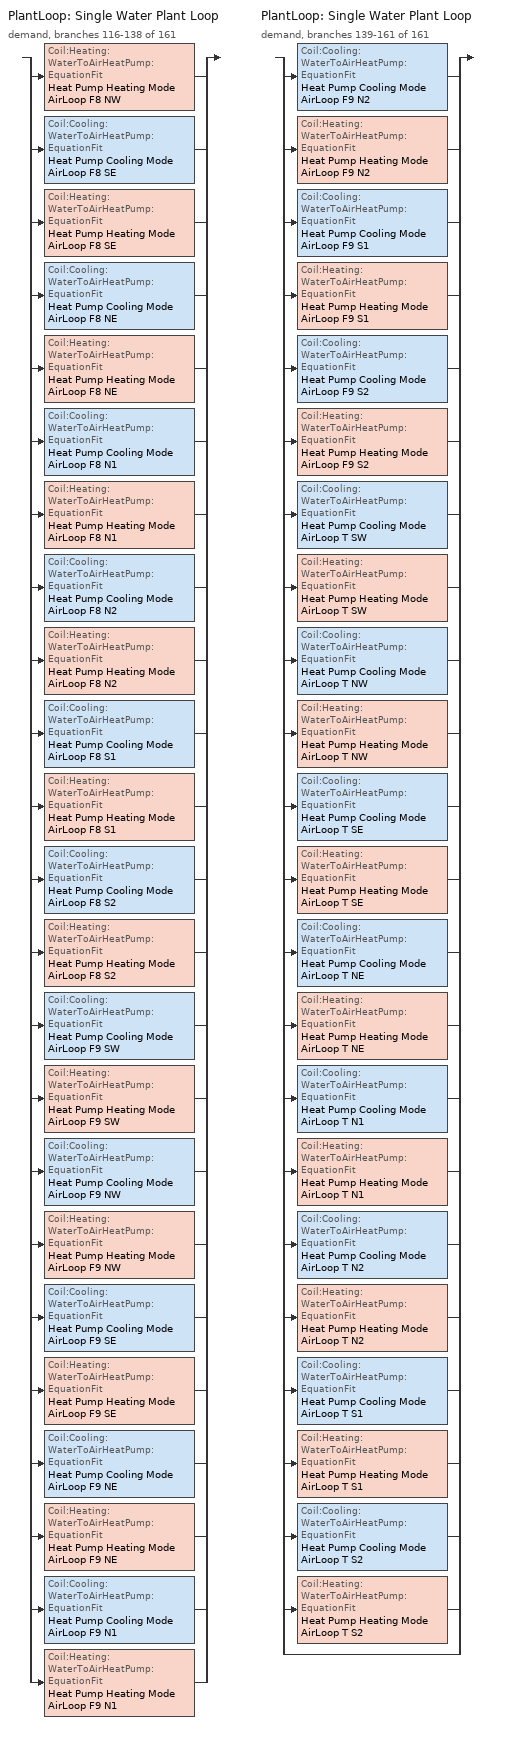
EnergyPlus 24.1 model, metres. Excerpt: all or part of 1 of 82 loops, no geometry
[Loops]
PlantLoop 'Single Water Plant Loop'
 demand, branches 116-138 of 161: split
  | Coil:Heating:WaterToAirHeatPump:EquationFit 'Heat Pump Heating Mode AirLoop F8 NW'
  | Coil:Cooling:WaterToAirHeatPump:EquationFit 'Heat Pump Cooling Mode AirLoop F8 SE'
  | Coil:Heating:WaterToAirHeatPump:EquationFit 'Heat Pump Heating Mode AirLoop F8 SE'
  | Coil:Cooling:WaterToAirHeatPump:EquationFit 'Heat Pump Cooling Mode AirLoop F8 NE'
  | Coil:Heating:WaterToAirHeatPump:EquationFit 'Heat Pump Heating Mode AirLoop F8 NE'
  | Coil:Cooling:WaterToAirHeatPump:EquationFit 'Heat Pump Cooling Mode AirLoop F8 N1'
  | Coil:Heating:WaterToAirHeatPump:EquationFit 'Heat Pump Heating Mode AirLoop F8 N1'
  | Coil:Cooling:WaterToAirHeatPump:EquationFit 'Heat Pump Cooling Mode AirLoop F8 N2'
  | Coil:Heating:WaterToAirHeatPump:EquationFit 'Heat Pump Heating Mode AirLoop F8 N2'
  | Coil:Cooling:WaterToAirHeatPump:EquationFit 'Heat Pump Cooling Mode AirLoop F8 S1'
  | Coil:Heating:WaterToAirHeatPump:EquationFit 'Heat Pump Heating Mode AirLoop F8 S1'
  | Coil:Cooling:WaterToAirHeatPump:EquationFit 'Heat Pump Cooling Mode AirLoop F8 S2'
  | Coil:Heating:WaterToAirHeatPump:EquationFit 'Heat Pump Heating Mode AirLoop F8 S2'
  | Coil:Cooling:WaterToAirHeatPump:EquationFit 'Heat Pump Cooling Mode AirLoop F9 SW'
  | Coil:Heating:WaterToAirHeatPump:EquationFit 'Heat Pump Heating Mode AirLoop F9 SW'
  | Coil:Cooling:WaterToAirHeatPump:EquationFit 'Heat Pump Cooling Mode AirLoop F9 NW'
  | Coil:Heating:WaterToAirHeatPump:EquationFit 'Heat Pump Heating Mode AirLoop F9 NW'
  | Coil:Cooling:WaterToAirHeatPump:EquationFit 'Heat Pump Cooling Mode AirLoop F9 SE'
  | Coil:Heating:WaterToAirHeatPump:EquationFit 'Heat Pump Heating Mode AirLoop F9 SE'
  | Coil:Cooling:WaterToAirHeatPump:EquationFit 'Heat Pump Cooling Mode AirLoop F9 NE'
  | Coil:Heating:WaterToAirHeatPump:EquationFit 'Heat Pump Heating Mode AirLoop F9 NE'
  | Coil:Cooling:WaterToAirHeatPump:EquationFit 'Heat Pump Cooling Mode AirLoop F9 N1'
  | Coil:Heating:WaterToAirHeatPump:EquationFit 'Heat Pump Heating Mode AirLoop F9 N1'
PlantLoop 'Single Water Plant Loop'
 demand, branches 139-161 of 161: split
  | Coil:Cooling:WaterToAirHeatPump:EquationFit 'Heat Pump Cooling Mode AirLoop F9 N2'
  | Coil:Heating:WaterToAirHeatPump:EquationFit 'Heat Pump Heating Mode AirLoop F9 N2'
  | Coil:Cooling:WaterToAirHeatPump:EquationFit 'Heat Pump Cooling Mode AirLoop F9 S1'
  | Coil:Heating:WaterToAirHeatPump:EquationFit 'Heat Pump Heating Mode AirLoop F9 S1'
  | Coil:Cooling:WaterToAirHeatPump:EquationFit 'Heat Pump Cooling Mode AirLoop F9 S2'
  | Coil:Heating:WaterToAirHeatPump:EquationFit 'Heat Pump Heating Mode AirLoop F9 S2'
  | Coil:Cooling:WaterToAirHeatPump:EquationFit 'Heat Pump Cooling Mode AirLoop T SW'
  | Coil:Heating:WaterToAirHeatPump:EquationFit 'Heat Pump Heating Mode AirLoop T SW'
  | Coil:Cooling:WaterToAirHeatPump:EquationFit 'Heat Pump Cooling Mode AirLoop T NW'
  | Coil:Heating:WaterToAirHeatPump:EquationFit 'Heat Pump Heating Mode AirLoop T NW'
  | Coil:Cooling:WaterToAirHeatPump:EquationFit 'Heat Pump Cooling Mode AirLoop T SE'
  | Coil:Heating:WaterToAirHeatPump:EquationFit 'Heat Pump Heating Mode AirLoop T SE'
  | Coil:Cooling:WaterToAirHeatPump:EquationFit 'Heat Pump Cooling Mode AirLoop T NE'
  | Coil:Heating:WaterToAirHeatPump:EquationFit 'Heat Pump Heating Mode AirLoop T NE'
  | Coil:Cooling:WaterToAirHeatPump:EquationFit 'Heat Pump Cooling Mode AirLoop T N1'
  | Coil:Heating:WaterToAirHeatPump:EquationFit 'Heat Pump Heating Mode AirLoop T N1'
  | Coil:Cooling:WaterToAirHeatPump:EquationFit 'Heat Pump Cooling Mode AirLoop T N2'
  | Coil:Heating:WaterToAirHeatPump:EquationFit 'Heat Pump Heating Mode AirLoop T N2'
  | Coil:Cooling:WaterToAirHeatPump:EquationFit 'Heat Pump Cooling Mode AirLoop T S1'
  | Coil:Heating:WaterToAirHeatPump:EquationFit 'Heat Pump Heating Mode AirLoop T S1'
  | Coil:Cooling:WaterToAirHeatPump:EquationFit 'Heat Pump Cooling Mode AirLoop T S2'
  | Coil:Heating:WaterToAirHeatPump:EquationFit 'Heat Pump Heating Mode AirLoop T S2'
  | bypass
[Coil:Cooling:WaterToAirHeatPump:EquationFit] Fan delay time=60; Gross rated cooling cop=4.19837; Gross rated sensible cooling capacity=Autosize; Gross rated total cooling capacity=Autosize; Latent capacity time constant=60; Maximum cycling rate=2.5; Nominal time for condensate removal to begin=0; Part load fraction correlation curve=HPACCOOLPLFFPLR; Rated air flow rate=Autosize; Rated entering air dry bulb temperature=27; Rated entering air wet bulb temperature=19; Rated entering water temperature=30; Rated water flow rate=Autosize; Ratio of initial moisture evaporation rate and steady state latent capacity=0
Name | Cooling power consumption curve | Sensible cooling capacity curve | Total cooling capacity curve
Heat Pump Cooling Mode AirLoop F8 N1 | WAHPCoolPowCurve61 | WAHPCoolCapCurveSens61 | WAHPCoolCapCurveTot61
Heat Pump Cooling Mode AirLoop F8 N2 | WAHPCoolPowCurve62 | WAHPCoolCapCurveSens62 | WAHPCoolCapCurveTot62
Heat Pump Cooling Mode AirLoop F8 NE | WAHPCoolPowCurve60 | WAHPCoolCapCurveSens60 | WAHPCoolCapCurveTot60
Heat Pump Cooling Mode AirLoop F8 S1 | WAHPCoolPowCurve63 | WAHPCoolCapCurveSens63 | WAHPCoolCapCurveTot63
Heat Pump Cooling Mode AirLoop F8 S2 | WAHPCoolPowCurve64 | WAHPCoolCapCurveSens64 | WAHPCoolCapCurveTot64
Heat Pump Cooling Mode AirLoop F8 SE | WAHPCoolPowCurve59 | WAHPCoolCapCurveSens59 | WAHPCoolCapCurveTot59
Heat Pump Cooling Mode AirLoop F9 N1 | WAHPCoolPowCurve69 | WAHPCoolCapCurveSens69 | WAHPCoolCapCurveTot69
Heat Pump Cooling Mode AirLoop F9 N2 | WAHPCoolPowCurve70 | WAHPCoolCapCurveSens70 | WAHPCoolCapCurveTot70
Heat Pump Cooling Mode AirLoop F9 NE | WAHPCoolPowCurve68 | WAHPCoolCapCurveSens68 | WAHPCoolCapCurveTot68
Heat Pump Cooling Mode AirLoop F9 NW | WAHPCoolPowCurve66 | WAHPCoolCapCurveSens66 | WAHPCoolCapCurveTot66
Heat Pump Cooling Mode AirLoop F9 S1 | WAHPCoolPowCurve71 | WAHPCoolCapCurveSens71 | WAHPCoolCapCurveTot71
Heat Pump Cooling Mode AirLoop F9 S2 | WAHPCoolPowCurve72 | WAHPCoolCapCurveSens72 | WAHPCoolCapCurveTot72
Heat Pump Cooling Mode AirLoop F9 SE | WAHPCoolPowCurve67 | WAHPCoolCapCurveSens67 | WAHPCoolCapCurveTot67
Heat Pump Cooling Mode AirLoop F9 SW | WAHPCoolPowCurve65 | WAHPCoolCapCurveSens65 | WAHPCoolCapCurveTot65
Heat Pump Cooling Mode AirLoop T N1 | WAHPCoolPowCurve77 | WAHPCoolCapCurveSens77 | WAHPCoolCapCurveTot77
Heat Pump Cooling Mode AirLoop T N2 | WAHPCoolPowCurve78 | WAHPCoolCapCurveSens78 | WAHPCoolCapCurveTot78
Heat Pump Cooling Mode AirLoop T NE | WAHPCoolPowCurve76 | WAHPCoolCapCurveSens76 | WAHPCoolCapCurveTot76
Heat Pump Cooling Mode AirLoop T NW | WAHPCoolPowCurve74 | WAHPCoolCapCurveSens74 | WAHPCoolCapCurveTot74
Heat Pump Cooling Mode AirLoop T S1 | WAHPCoolPowCurve79 | WAHPCoolCapCurveSens79 | WAHPCoolCapCurveTot79
Heat Pump Cooling Mode AirLoop T S2 | WAHPCoolPowCurve80 | WAHPCoolCapCurveSens80 | WAHPCoolCapCurveTot80
Heat Pump Cooling Mode AirLoop T SE | WAHPCoolPowCurve75 | WAHPCoolCapCurveSens75 | WAHPCoolCapCurveTot75
Heat Pump Cooling Mode AirLoop T SW | WAHPCoolPowCurve73 | WAHPCoolCapCurveSens73 | WAHPCoolCapCurveTot73
[Coil:Heating:WaterToAirHeatPump:EquationFit] Gross rated heating capacity=Autosize; Gross rated heating cop=4.3; Part load fraction correlation curve=HPACHEATPLFFPLR; Rated air flow rate=Autosize; Rated entering air dry bulb temperature=20; Rated entering water temperature=20; Rated water flow rate=Autosize; Ratio of rated heating capacity to rated cooling capacity=1
Name | Heating capacity curve | Heating power consumption curve
Heat Pump HEATING Mode AirLoop F8 N1 | WAHPHeatCapCurve61 | WAHPHeatPowCurve61
Heat Pump HEATING Mode AirLoop F8 N2 | WAHPHeatCapCurve62 | WAHPHeatPowCurve62
Heat Pump HEATING Mode AirLoop F8 NE | WAHPHeatCapCurve60 | WAHPHeatPowCurve60
Heat Pump HEATING Mode AirLoop F8 NW | WAHPHeatCapCurve58 | WAHPHeatPowCurve58
Heat Pump HEATING Mode AirLoop F8 S1 | WAHPHeatCapCurve63 | WAHPHeatPowCurve63
Heat Pump HEATING Mode AirLoop F8 S2 | WAHPHeatCapCurve64 | WAHPHeatPowCurve64
Heat Pump HEATING Mode AirLoop F8 SE | WAHPHeatCapCurve59 | WAHPHeatPowCurve59
Heat Pump HEATING Mode AirLoop F9 N1 | WAHPHeatCapCurve69 | WAHPHeatPowCurve69
Heat Pump HEATING Mode AirLoop F9 N2 | WAHPHeatCapCurve70 | WAHPHeatPowCurve70
Heat Pump HEATING Mode AirLoop F9 NE | WAHPHeatCapCurve68 | WAHPHeatPowCurve68
Heat Pump HEATING Mode AirLoop F9 NW | WAHPHeatCapCurve66 | WAHPHeatPowCurve66
Heat Pump HEATING Mode AirLoop F9 S1 | WAHPHeatCapCurve71 | WAHPHeatPowCurve71
Heat Pump HEATING Mode AirLoop F9 S2 | WAHPHeatCapCurve72 | WAHPHeatPowCurve72
Heat Pump HEATING Mode AirLoop F9 SE | WAHPHeatCapCurve67 | WAHPHeatPowCurve67
Heat Pump HEATING Mode AirLoop F9 SW | WAHPHeatCapCurve65 | WAHPHeatPowCurve65
Heat Pump HEATING Mode AirLoop T N1 | WAHPHeatCapCurve77 | WAHPHeatPowCurve77
Heat Pump HEATING Mode AirLoop T N2 | WAHPHeatCapCurve78 | WAHPHeatPowCurve78
Heat Pump HEATING Mode AirLoop T NE | WAHPHeatCapCurve76 | WAHPHeatPowCurve76
Heat Pump HEATING Mode AirLoop T NW | WAHPHeatCapCurve74 | WAHPHeatPowCurve74
Heat Pump HEATING Mode AirLoop T S1 | WAHPHeatCapCurve79 | WAHPHeatPowCurve79
Heat Pump HEATING Mode AirLoop T S2 | WAHPHeatCapCurve80 | WAHPHeatPowCurve80
Heat Pump HEATING Mode AirLoop T SE | WAHPHeatCapCurve75 | WAHPHeatPowCurve75
Heat Pump HEATING Mode AirLoop T SW | WAHPHeatCapCurve73 | WAHPHeatPowCurve73
[Curve:QuadLinear] Maximum value of w=100; Maximum value of x=100; Maximum value of y=100; Maximum value of z=100; Minimum value of w=-100; Minimum value of x=-100; Minimum value of y=-100; Minimum value of z=-100
Name | Coefficient1 constant | Coefficient2 w | Coefficient3 x | Coefficient4 y | Coefficient5 z
WAHPCoolCapCurveTot59; WAHPCoolCapCurveTot60; WAHPCoolCapCurveTot61; WAHPCoolCapCurveTot62; WAHPCoolCapCurveTot63; WAHPCoolCapCurveTot64; WAHPCoolCapCurveTot65; WAHPCoolCapCurveTot66; WAHPCoolCapCurveTot67; WAHPCoolCapCurveTot68; WAHPCoolCapCurveTot69; WAHPCoolCapCurveTot70; WAHPCoolCapCurveTot71; WAHPCoolCapCurveTot72; WAHPCoolCapCurveTot73; WAHPCoolCapCurveTot74; WAHPCoolCapCurveTot75; WAHPCoolCapCurveTot76; WAHPCoolCapCurveTot77; WAHPCoolCapCurveTot78; WAHPCoolCapCurveTot79; WAHPCoolCapCurveTot80 | -4.50025 | 7.51533 | -2.3423 | 0.146425 | 0.107374
WAHPCoolPowCurve59; WAHPCoolPowCurve60; WAHPCoolPowCurve61; WAHPCoolPowCurve62; WAHPCoolPowCurve63; WAHPCoolPowCurve64; WAHPCoolPowCurve65; WAHPCoolPowCurve66; WAHPCoolPowCurve67; WAHPCoolPowCurve68; WAHPCoolPowCurve69; WAHPCoolPowCurve70; WAHPCoolPowCurve71; WAHPCoolPowCurve72; WAHPCoolPowCurve73; WAHPCoolPowCurve74; WAHPCoolPowCurve75; WAHPCoolPowCurve76; WAHPCoolPowCurve77; WAHPCoolPowCurve78; WAHPCoolPowCurve79; WAHPCoolPowCurve80 | -5.64271 | 0.436278 | 5.80919 | 0.140731 | -0.167686
WAHPHeatCapCurve58; WAHPHeatCapCurve59; WAHPHeatCapCurve60; WAHPHeatCapCurve61; WAHPHeatCapCurve62; WAHPHeatCapCurve63; WAHPHeatCapCurve64; WAHPHeatCapCurve65; WAHPHeatCapCurve66; WAHPHeatCapCurve67; WAHPHeatCapCurve68; WAHPHeatCapCurve69; WAHPHeatCapCurve70; WAHPHeatCapCurve71; WAHPHeatCapCurve72; WAHPHeatCapCurve73; WAHPHeatCapCurve74; WAHPHeatCapCurve75; WAHPHeatCapCurve76; WAHPHeatCapCurve77; WAHPHeatCapCurve78; WAHPHeatCapCurve79; WAHPHeatCapCurve80 | 0.235574 | -3.32614 | 3.77003 | 0.177488 | 0.127378
WAHPHeatPowCurve58; WAHPHeatPowCurve59; WAHPHeatPowCurve60; WAHPHeatPowCurve61; WAHPHeatPowCurve62; WAHPHeatPowCurve63; WAHPHeatPowCurve64; WAHPHeatPowCurve65; WAHPHeatPowCurve66; WAHPHeatPowCurve67; WAHPHeatPowCurve68; WAHPHeatPowCurve69; WAHPHeatPowCurve70; WAHPHeatPowCurve71; WAHPHeatPowCurve72; WAHPHeatPowCurve73; WAHPHeatPowCurve74; WAHPHeatPowCurve75; WAHPHeatPowCurve76; WAHPHeatPowCurve77; WAHPHeatPowCurve78; WAHPHeatPowCurve79; WAHPHeatPowCurve80 | -3.82822 | 3.42058 | 1.51671 | -0.179362 | -0.104071
[Curve:Quadratic] Maximum value of x=1; Minimum value of x=0; Coefficient1 constant=0.75; Coefficient2 x=0.25; Coefficient3 x 2=0
HPACCOOLPLFFPLR; HPACHEATPLFFPLR
[Curve:QuintLinear] Maximum value of v=100; Maximum value of w=100; Maximum value of x=100; Maximum value of y=100; Maximum value of z=100; Minimum value of v=-100; Minimum value of w=-100; Minimum value of x=-100; Minimum value of y=-100; Minimum value of z=-100; Coefficient1 constant=5.6764; Coefficient2 v=21.4026; Coefficient3 w=-25.3427; Coefficient4 x=-1.63025; Coefficient5 y=0.464032; Coefficient6 z=0.0655524
WAHPCoolCapCurveSens59; WAHPCoolCapCurveSens60; WAHPCoolCapCurveSens61; WAHPCoolCapCurveSens62; WAHPCoolCapCurveSens63; WAHPCoolCapCurveSens64; WAHPCoolCapCurveSens65; WAHPCoolCapCurveSens66; WAHPCoolCapCurveSens67; WAHPCoolCapCurveSens68; WAHPCoolCapCurveSens69; WAHPCoolCapCurveSens70; WAHPCoolCapCurveSens71; WAHPCoolCapCurveSens72; WAHPCoolCapCurveSens73; WAHPCoolCapCurveSens74; WAHPCoolCapCurveSens75; WAHPCoolCapCurveSens76; WAHPCoolCapCurveSens77; WAHPCoolCapCurveSens78; WAHPCoolCapCurveSens79; WAHPCoolCapCurveSens80
